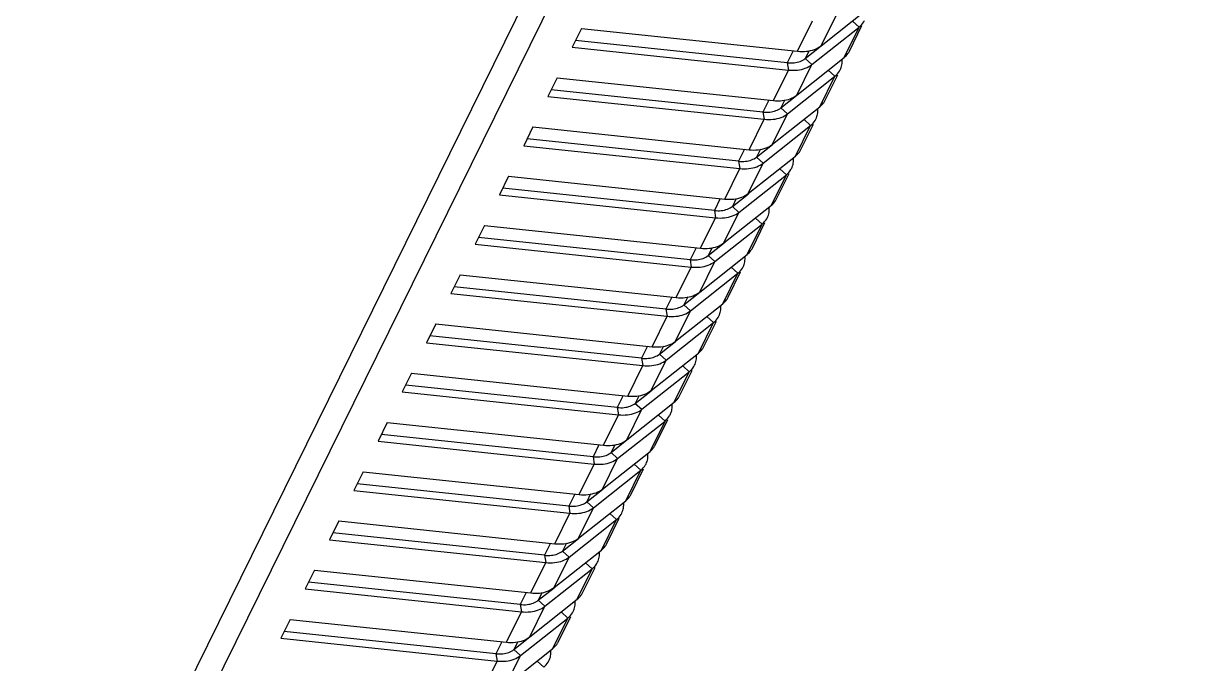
# Model space of a CAD drawing. Header units: millimetres. Extents: x 10368 to 13229, y -13270 to -11269.
# Drawn here: x 13052.1 to 13130.1, y -12527.6 to -12484.9 of the extents above; entities that cross this region are included whole.
import ezdxf

# ---------------------------------------------------------------- set-up
doc = ezdxf.new("R2010")
doc.units = ezdxf.units.MM

# ---------------------------------------------------------------- blocks, each defined once
blk = doc.blocks.new('u59')
at = {"color": 7, "linetype": 'Continuous'}
for p, q in [((-565.879, 132.36), (-489.389, 287.71)), ((-564.179, 132.181), (-487.91, 287.079)), ((-518.475, 265.282), (-519.476, 263.249)), ((-520.035, 264.92), (-523.192, 262.415)), ((-520.035, 264.92), (-521.036, 262.887)), ((-522.137, 263.267), (-522.576, 263.667)), ((-521.036, 262.887), (-524.193, 260.383)), ((-520.596, 262.488), (-521.036, 262.887)), ((-519.79, 261.966), (-519.396, 262.766)), ((-505.073, 261.728), (-519.476, 263.249)), ((-519.396, 262.766), (-519.476, 263.249)), ((-519.396, 262.766), (-505.295, 261.277)), ((-523.546, 261.983), (-524.379, 260.291)), ((-523.192, 262.415), (-524.193, 260.383)), ((-520.596, 262.488), (-521.659, 261.644)), ((-520.092, 261.998), (-521.093, 259.965)), ((-520.855, 261.961), (-520.596, 262.488)), ((-505.689, 260.476), (-520.092, 261.998)), ((-521.652, 261.636), (-524.809, 259.131)), ((-521.652, 261.636), (-522.653, 259.603)), ((-505.689, 260.476), (-505.073, 261.728)), ((-523.754, 259.983), (-524.193, 260.383)), ((-506.69, 258.444), (-521.093, 259.965)), ((-521.013, 259.482), (-521.093, 259.965)), ((-522.653, 259.603), (-525.81, 257.098)), ((-524.809, 259.131), (-525.81, 257.098)), ((-522.213, 259.203), (-523.276, 258.36)), ((-522.213, 259.203), (-522.653, 259.603)), ((-522.472, 258.677), (-522.213, 259.203)), ((-521.407, 258.682), (-521.013, 259.482)), ((-521.013, 259.482), (-506.912, 257.992)), ((-523.269, 258.352), (-526.427, 255.847)), ((-525.163, 258.699), (-525.996, 257.007)), ((-523.269, 258.352), (-524.27, 256.319)), ((-521.709, 258.714), (-522.71, 256.681)), ((-507.306, 257.192), (-521.709, 258.714)), ((-507.306, 257.192), (-506.69, 258.444)), ((-525.371, 256.699), (-525.81, 257.098)), ((-508.307, 255.159), (-522.71, 256.681)), ((-522.63, 256.198), (-522.71, 256.681)), ((-524.27, 256.319), (-527.427, 253.814)), ((-526.427, 255.847), (-527.427, 253.814)), ((-523.83, 255.919), (-524.893, 255.076)), ((-523.83, 255.919), (-524.27, 256.319)), ((-524.089, 255.393), (-523.83, 255.919)), ((-523.024, 255.398), (-522.63, 256.198)), ((-522.63, 256.198), (-508.529, 254.708)), ((-524.886, 255.067), (-528.044, 252.563)), ((-526.78, 255.414), (-527.613, 253.723)), ((-524.886, 255.067), (-525.887, 253.035)), ((-523.326, 255.43), (-524.327, 253.397)), ((-508.923, 253.908), (-523.326, 255.43)), ((-508.923, 253.908), (-508.307, 255.159)), ((-526.988, 253.415), (-527.427, 253.814)), ((-525.887, 253.035), (-529.044, 250.53)), ((-525.447, 252.635), (-526.51, 251.792)), ((-525.447, 252.635), (-525.887, 253.035)), ((-525.706, 252.109), (-525.447, 252.635)), ((-524.641, 252.114), (-524.247, 252.914)), ((-509.924, 251.875), (-524.327, 253.397)), ((-524.247, 252.914), (-524.327, 253.397)), ((-524.247, 252.914), (-510.146, 251.424)), ((-528.397, 252.13), (-529.23, 250.439)), ((-528.044, 252.563), (-529.044, 250.53)), ((-524.943, 252.146), (-525.944, 250.113)), ((-510.54, 250.624), (-524.943, 252.146)), ((-510.54, 250.624), (-509.924, 251.875)), ((-526.503, 251.783), (-529.661, 249.279)), ((-526.503, 251.783), (-527.504, 249.75)), ((-528.605, 250.131), (-529.044, 250.53)), ((-527.504, 249.75), (-530.661, 247.246)), ((-527.064, 249.351), (-527.504, 249.75)), ((-526.258, 248.83), (-525.864, 249.63)), ((-511.541, 248.591), (-525.944, 250.113)), ((-525.864, 249.63), (-525.944, 250.113)), ((-525.864, 249.63), (-511.764, 248.14)), ((-530.014, 248.846), (-530.847, 247.154)), ((-529.661, 249.279), (-530.661, 247.246)), ((-527.064, 249.351), (-528.127, 248.508)), ((-526.56, 248.862), (-527.561, 246.829)), ((-527.323, 248.825), (-527.064, 249.351)), ((-512.157, 247.34), (-526.56, 248.862)), ((-528.12, 248.499), (-531.278, 245.995)), ((-528.12, 248.499), (-529.121, 246.466)), ((-512.157, 247.34), (-511.541, 248.591)), ((-530.222, 246.847), (-530.661, 247.246)), ((-529.121, 246.466), (-532.279, 243.962)), ((-528.681, 246.067), (-529.121, 246.466)), ((-513.158, 245.307), (-527.561, 246.829)), ((-527.481, 246.346), (-527.561, 246.829)), ((-531.278, 245.995), (-532.279, 243.962)), ((-528.681, 246.067), (-529.744, 245.224)), ((-528.94, 245.541), (-528.681, 246.067)), ((-527.875, 245.546), (-527.481, 246.346)), ((-527.481, 246.346), (-513.381, 244.856)), ((-529.737, 245.215), (-532.895, 242.711)), ((-531.631, 245.562), (-532.464, 243.87)), ((-529.737, 245.215), (-530.738, 243.182)), ((-528.177, 245.578), (-529.178, 243.545)), ((-513.774, 244.056), (-528.177, 245.578)), ((-513.774, 244.056), (-513.158, 245.307)), ((-531.839, 243.563), (-532.279, 243.962)), ((-514.775, 242.023), (-529.178, 243.545)), ((-529.098, 243.062), (-529.178, 243.545)), ((-530.738, 243.182), (-533.896, 240.678)), ((-532.895, 242.711), (-533.896, 240.678)), ((-530.298, 242.783), (-531.361, 241.94)), ((-530.298, 242.783), (-530.738, 243.182)), ((-530.558, 242.257), (-530.298, 242.783)), ((-529.492, 242.262), (-529.098, 243.062)), ((-529.098, 243.062), (-514.998, 241.572)), ((-531.354, 241.931), (-534.512, 239.427)), ((-533.248, 242.278), (-534.081, 240.586)), ((-531.354, 241.931), (-532.355, 239.898)), ((-529.794, 242.293), (-530.795, 240.261)), ((-515.392, 240.772), (-529.794, 242.293)), ((-515.392, 240.772), (-514.775, 242.023)), ((-533.456, 240.278), (-533.896, 240.678)), ((-516.392, 238.739), (-530.795, 240.261)), ((-530.715, 239.778), (-530.795, 240.261)), ((-532.355, 239.898), (-535.513, 237.394)), ((-534.512, 239.427), (-535.513, 237.394)), ((-531.915, 239.499), (-532.978, 238.656)), ((-531.915, 239.499), (-532.355, 239.898)), ((-532.175, 238.973), (-531.915, 239.499)), ((-531.109, 238.977), (-530.715, 239.778)), ((-530.715, 239.778), (-516.615, 238.288)), ((-532.971, 238.647), (-536.129, 236.142)), ((-534.865, 238.994), (-535.698, 237.302)), ((-532.971, 238.647), (-533.972, 236.614)), ((-531.411, 239.009), (-532.412, 236.976)), ((-517.009, 237.488), (-531.411, 239.009)), ((-517.009, 237.488), (-516.392, 238.739)), ((-535.073, 236.994), (-535.513, 237.394)), ((-533.972, 236.614), (-537.13, 234.11)), ((-533.533, 236.215), (-533.972, 236.614)), ((-532.726, 235.693), (-532.332, 236.493)), ((-518.009, 235.455), (-532.412, 236.976)), ((-532.332, 236.493), (-532.412, 236.976)), ((-532.332, 236.493), (-518.232, 235.004)), ((-536.482, 235.71), (-537.315, 234.018)), ((-536.129, 236.142), (-537.13, 234.11)), ((-533.533, 236.215), (-534.595, 235.372)), ((-533.028, 235.725), (-534.029, 233.692)), ((-533.792, 235.688), (-533.533, 236.215)), ((-518.626, 234.203), (-533.028, 235.725)), ((-534.588, 235.363), (-537.746, 232.858)), ((-534.588, 235.363), (-535.589, 233.33)), ((-518.626, 234.203), (-518.009, 235.455)), ((-536.69, 233.71), (-537.13, 234.11)), ((-535.589, 233.33), (-538.747, 230.825)), ((-535.15, 232.93), (-535.589, 233.33)), ((-534.343, 232.409), (-533.95, 233.209)), ((-519.626, 232.171), (-534.029, 233.692)), ((-533.95, 233.209), (-534.029, 233.692)), ((-533.95, 233.209), (-519.849, 231.719)), ((-538.099, 232.426), (-538.932, 230.734)), ((-537.746, 232.858), (-538.747, 230.825)), ((-535.15, 232.93), (-536.212, 232.087)), ((-534.645, 232.441), (-535.646, 230.408)), ((-535.409, 232.404), (-535.15, 232.93)), ((-520.243, 230.919), (-534.645, 232.441)), ((-536.205, 232.079), (-539.363, 229.574)), ((-536.205, 232.079), (-537.206, 230.046)), ((-520.243, 230.919), (-519.626, 232.171)), ((-538.307, 230.426), (-538.747, 230.825)), ((-537.206, 230.046), (-540.364, 227.541)), ((-536.767, 229.646), (-537.206, 230.046)), ((-521.244, 228.886), (-535.646, 230.408)), ((-535.567, 229.925), (-535.646, 230.408)), ((-539.363, 229.574), (-540.364, 227.541)), ((-536.767, 229.646), (-537.829, 228.803)), ((-537.026, 229.12), (-536.767, 229.646)), ((-535.96, 229.125), (-535.567, 229.925)), ((-535.567, 229.925), (-521.466, 228.435)), ((-537.822, 228.794), (-540.98, 226.29)), ((-539.716, 229.142), (-540.549, 227.45)), ((-537.822, 228.794), (-538.823, 226.762)), ((-536.262, 229.157), (-537.263, 227.124)), ((-521.86, 227.635), (-536.262, 229.157)), ((-521.86, 227.635), (-521.244, 228.886)), ((-539.924, 227.142), (-540.364, 227.541)), ((-522.861, 225.602), (-537.263, 227.124)), ((-537.184, 226.641), (-537.263, 227.124)), ((-538.823, 226.762), (-541.981, 224.257)), ((-540.98, 226.29), (-541.981, 224.257)), ((-538.384, 226.362), (-539.446, 225.519)), ((-538.384, 226.362), (-538.823, 226.762)), ((-538.643, 225.836), (-538.384, 226.362)), ((-537.578, 225.841), (-537.184, 226.641)), ((-537.184, 226.641), (-523.083, 225.151)), ((-539.439, 225.51), (-542.597, 223.006)), ((-541.333, 225.857), (-542.166, 224.166)), ((-539.439, 225.51), (-540.44, 223.477)), ((-537.879, 225.873), (-538.88, 223.84)), ((-523.477, 224.351), (-537.879, 225.873)), ((-523.477, 224.351), (-522.861, 225.602)), ((-541.541, 223.858), (-541.981, 224.257)), ((-524.478, 222.318), (-538.88, 223.84)), ((-538.801, 223.357), (-538.88, 223.84)), ((-540.44, 223.477), (-543.598, 220.973)), ((-542.597, 223.006), (-543.598, 220.973)), ((-540.001, 223.078), (-541.063, 222.235)), ((-540.001, 223.078), (-540.44, 223.477)), ((-540.26, 222.552), (-540.001, 223.078)), ((-539.195, 222.557), (-538.801, 223.357)), ((-538.801, 223.357), (-524.7, 221.867)), ((-541.056, 222.226), (-544.214, 219.722)), ((-542.95, 222.573), (-543.783, 220.882)), ((-541.056, 222.226), (-542.057, 220.193)), ((-539.496, 222.589), (-540.497, 220.556)), ((-525.094, 221.067), (-539.496, 222.589)), ((-525.094, 221.067), (-524.478, 222.318)), ((-543.158, 220.574), (-543.598, 220.973))]:
    blk.add_line(p, q, dxfattribs=at)
for centre, radius, start, end in [((-521.813, 262.688), 1.243, 153.92535, 170.10246), ((-522.476, 261.458), 1.191, 144.32645, 153.86627), ((-523.43, 259.404), 1.243, 153.92535, 170.10246), ((-524.094, 258.174), 1.191, 144.32645, 153.86627), ((-525.047, 256.119), 1.243, 153.92535, 170.10246), ((-525.711, 254.89), 1.191, 144.32645, 153.86627), ((-526.664, 252.835), 1.243, 153.92535, 170.10246), ((-527.328, 251.606), 1.191, 144.32645, 153.86627), ((-528.281, 249.551), 1.243, 153.92535, 170.10246), ((-528.945, 248.322), 1.191, 144.32645, 153.86627), ((-529.898, 246.267), 1.243, 153.92535, 170.10246), ((-530.562, 245.038), 1.191, 144.32645, 153.86627), ((-531.515, 242.983), 1.243, 153.92535, 170.10246), ((-532.179, 241.753), 1.191, 144.32645, 153.86627), ((-533.132, 239.699), 1.243, 153.92535, 170.10246), ((-533.796, 238.469), 1.191, 144.32645, 153.86627), ((-534.749, 236.415), 1.243, 153.92535, 170.10246), ((-535.413, 235.185), 1.191, 144.32645, 153.86627), ((-536.366, 233.131), 1.243, 153.92535, 170.10246), ((-537.03, 231.901), 1.191, 144.32645, 153.86627), ((-537.983, 229.847), 1.243, 153.92535, 170.10246), ((-538.647, 228.617), 1.191, 144.32645, 153.86627), ((-539.601, 226.562), 1.243, 153.92535, 170.10246), ((-540.264, 225.333), 1.191, 144.32645, 153.86627), ((-541.218, 223.278), 1.243, 153.92535, 170.10246), ((-541.881, 222.049), 1.191, 144.32645, 153.86627)]:
    blk.add_arc(centre, radius, start, end, dxfattribs=at)
for points, start_tangent, end_tangent in [([(-522.576, 263.667), (-522.881, 263.324), (-522.93, 263.234)], (-0.783462, -0.62144), (-0.440658, -0.897675)), ([(-523.038, 262.901), (-523.051, 262.537)], (-0.172599, -0.984992), (0.089079, -0.996025)), ([(-519.476, 263.249), (-520.073, 263.251), (-520.604, 263.128), (-521.036, 262.887)], (-0.994465, 0.105072), (-0.783462, -0.62144)), ([(-519.396, 262.766), (-519.855, 262.768), (-520.264, 262.673), (-520.596, 262.488)], (-0.994465, 0.105072), (-0.783462, -0.62144)), ([(-523.192, 262.415), (-523.444, 262.153)], (-0.783462, -0.62144), (-0.582554, -0.812792)), ([(-520.689, 262), (-521.221, 261.877), (-521.652, 261.636)], (-0.994275, -0.106854), (-0.783462, -0.62144)), ([(-520.092, 261.998), (-520.689, 262)], (-0.994465, 0.105072), (-0.994275, -0.106854)), ([(-524.193, 260.383), (-524.498, 260.04), (-524.547, 259.95)], (-0.783462, -0.62144), (-0.440658, -0.897675)), ([(-521.093, 259.965), (-521.69, 259.967), (-522.221, 259.844), (-522.653, 259.603)], (-0.994465, 0.105072), (-0.783462, -0.62144)), ([(-524.809, 259.131), (-525.061, 258.869)], (-0.783462, -0.62144), (-0.582554, -0.812792)), ([(-524.655, 259.617), (-524.668, 259.253)], (-0.172599, -0.984992), (0.089079, -0.996025)), ([(-521.013, 259.482), (-521.472, 259.484), (-521.881, 259.389), (-522.213, 259.203)], (-0.994465, 0.105072), (-0.783462, -0.62144)), ([(-522.306, 258.716), (-522.838, 258.592), (-523.269, 258.352)], (-0.994275, -0.106854), (-0.783462, -0.62144)), ([(-521.709, 258.714), (-522.306, 258.716)], (-0.994465, 0.105072), (-0.994275, -0.106854)), ([(-525.81, 257.098), (-526.115, 256.756), (-526.164, 256.666)], (-0.783462, -0.62144), (-0.440658, -0.897675)), ([(-522.71, 256.681), (-523.307, 256.683), (-523.838, 256.56), (-524.27, 256.319)], (-0.994465, 0.105072), (-0.783462, -0.62144)), ([(-526.427, 255.847), (-526.678, 255.584)], (-0.783462, -0.62144), (-0.582554, -0.812792)), ([(-526.272, 256.333), (-526.285, 255.969)], (-0.172599, -0.984992), (0.089079, -0.996025)), ([(-522.63, 256.198), (-523.09, 256.2), (-523.498, 256.105), (-523.83, 255.919)], (-0.994465, 0.105072), (-0.783462, -0.62144)), ([(-523.923, 255.432), (-524.455, 255.308), (-524.886, 255.067)], (-0.994275, -0.106854), (-0.783462, -0.62144)), ([(-523.326, 255.43), (-523.923, 255.432)], (-0.994465, 0.105072), (-0.994275, -0.106854)), ([(-527.427, 253.814), (-527.732, 253.472), (-527.781, 253.382)], (-0.783462, -0.62144), (-0.440658, -0.897675)), ([(-524.327, 253.397), (-524.924, 253.399), (-525.455, 253.275), (-525.887, 253.035)], (-0.994465, 0.105072), (-0.783462, -0.62144)), ([(-527.889, 253.049), (-527.902, 252.685)], (-0.172599, -0.984992), (0.089079, -0.996025)), ([(-524.247, 252.914), (-524.707, 252.915), (-525.115, 252.82), (-525.447, 252.635)], (-0.994465, 0.105072), (-0.783462, -0.62144)), ([(-528.044, 252.563), (-528.295, 252.3)], (-0.783462, -0.62144), (-0.582554, -0.812792)), ([(-525.54, 252.148), (-526.072, 252.024), (-526.503, 251.783)], (-0.994275, -0.106854), (-0.783462, -0.62144)), ([(-524.943, 252.146), (-525.54, 252.148)], (-0.994465, 0.105072), (-0.994275, -0.106854)), ([(-529.044, 250.53), (-529.349, 250.187), (-529.398, 250.097)], (-0.783462, -0.62144), (-0.440658, -0.897675)), ([(-529.506, 249.765), (-529.519, 249.401)], (-0.172599, -0.984992), (0.089079, -0.996025)), ([(-525.944, 250.113), (-526.541, 250.115), (-527.073, 249.991), (-527.504, 249.75)], (-0.994465, 0.105072), (-0.783462, -0.62144)), ([(-525.864, 249.63), (-526.324, 249.631), (-526.732, 249.536), (-527.064, 249.351)], (-0.994465, 0.105072), (-0.783462, -0.62144)), ([(-529.661, 249.279), (-529.912, 249.016)], (-0.783462, -0.62144), (-0.582554, -0.812792)), ([(-527.157, 248.864), (-527.689, 248.74), (-528.12, 248.499)], (-0.994275, -0.106854), (-0.783462, -0.62144)), ([(-526.56, 248.862), (-527.157, 248.864)], (-0.994465, 0.105072), (-0.994275, -0.106854)), ([(-530.661, 247.246), (-530.966, 246.903), (-531.015, 246.813)], (-0.783462, -0.62144), (-0.440658, -0.897675)), ([(-531.123, 246.481), (-531.136, 246.117)], (-0.172599, -0.984992), (0.089079, -0.996025)), ([(-527.561, 246.829), (-528.158, 246.831), (-528.69, 246.707), (-529.121, 246.466)], (-0.994465, 0.105072), (-0.783462, -0.62144)), ([(-531.278, 245.995), (-531.529, 245.732)], (-0.783462, -0.62144), (-0.582554, -0.812792)), ([(-527.481, 246.346), (-527.941, 246.347), (-528.349, 246.252), (-528.681, 246.067)], (-0.994465, 0.105072), (-0.783462, -0.62144)), ([(-528.774, 245.579), (-529.306, 245.456), (-529.737, 245.215)], (-0.994275, -0.106854), (-0.783462, -0.62144)), ([(-528.177, 245.578), (-528.774, 245.579)], (-0.994465, 0.105072), (-0.994275, -0.106854)), ([(-532.279, 243.962), (-532.583, 243.619), (-532.632, 243.529)], (-0.783462, -0.62144), (-0.440658, -0.897675)), ([(-529.178, 243.545), (-529.775, 243.547), (-530.307, 243.423), (-530.738, 243.182)], (-0.994465, 0.105072), (-0.783462, -0.62144)), ([(-532.895, 242.711), (-533.146, 242.448)], (-0.783462, -0.62144), (-0.582554, -0.812792)), ([(-532.74, 243.197), (-532.753, 242.832)], (-0.172599, -0.984992), (0.089079, -0.996025)), ([(-529.098, 243.062), (-529.558, 243.063), (-529.966, 242.968), (-530.298, 242.783)], (-0.994465, 0.105072), (-0.783462, -0.62144)), ([(-530.391, 242.295), (-530.923, 242.172), (-531.354, 241.931)], (-0.994275, -0.106854), (-0.783462, -0.62144)), ([(-529.794, 242.293), (-530.391, 242.295)], (-0.994465, 0.105072), (-0.994275, -0.106854)), ([(-533.896, 240.678), (-534.2, 240.335), (-534.249, 240.245)], (-0.783462, -0.62144), (-0.440658, -0.897675)), ([(-530.795, 240.261), (-531.392, 240.262), (-531.924, 240.139), (-532.355, 239.898)], (-0.994465, 0.105072), (-0.783462, -0.62144)), ([(-534.512, 239.427), (-534.763, 239.164)], (-0.783462, -0.62144), (-0.582554, -0.812792)), ([(-534.357, 239.912), (-534.37, 239.548)], (-0.172599, -0.984992), (0.089079, -0.996025)), ([(-530.715, 239.778), (-531.175, 239.779), (-531.583, 239.684), (-531.915, 239.499)], (-0.994465, 0.105072), (-0.783462, -0.62144)), ([(-532.008, 239.011), (-532.54, 238.888), (-532.971, 238.647)], (-0.994275, -0.106854), (-0.783462, -0.62144)), ([(-531.411, 239.009), (-532.008, 239.011)], (-0.994465, 0.105072), (-0.994275, -0.106854)), ([(-535.513, 237.394), (-535.817, 237.051), (-535.866, 236.961)], (-0.783462, -0.62144), (-0.440658, -0.897675)), ([(-535.974, 236.628), (-535.987, 236.264)], (-0.172599, -0.984992), (0.089079, -0.996025)), ([(-532.412, 236.976), (-533.009, 236.978), (-533.541, 236.855), (-533.972, 236.614)], (-0.994465, 0.105072), (-0.783462, -0.62144)), ([(-532.332, 236.493), (-532.792, 236.495), (-533.2, 236.4), (-533.533, 236.215)], (-0.994465, 0.105072), (-0.783462, -0.62144)), ([(-536.129, 236.142), (-536.38, 235.88)], (-0.783462, -0.62144), (-0.582554, -0.812792)), ([(-533.625, 235.727), (-534.157, 235.604), (-534.588, 235.363)], (-0.994275, -0.106854), (-0.783462, -0.62144)), ([(-533.028, 235.725), (-533.625, 235.727)], (-0.994465, 0.105072), (-0.994275, -0.106854)), ([(-537.13, 234.11), (-537.434, 233.767), (-537.483, 233.677)], (-0.783462, -0.62144), (-0.440658, -0.897675)), ([(-537.591, 233.344), (-537.605, 232.98)], (-0.172599, -0.984992), (0.089079, -0.996025)), ([(-534.029, 233.692), (-534.626, 233.694), (-535.158, 233.571), (-535.589, 233.33)], (-0.994465, 0.105072), (-0.783462, -0.62144)), ([(-533.95, 233.209), (-534.409, 233.211), (-534.817, 233.116), (-535.15, 232.93)], (-0.994465, 0.105072), (-0.783462, -0.62144)), ([(-537.746, 232.858), (-537.997, 232.596)], (-0.783462, -0.62144), (-0.582554, -0.812792)), ([(-535.242, 232.443), (-535.774, 232.32), (-536.205, 232.079)], (-0.994275, -0.106854), (-0.783462, -0.62144)), ([(-534.645, 232.441), (-535.242, 232.443)], (-0.994465, 0.105072), (-0.994275, -0.106854)), ([(-538.747, 230.825), (-539.051, 230.483), (-539.1, 230.393)], (-0.783462, -0.62144), (-0.440658, -0.897675)), ([(-539.208, 230.06), (-539.222, 229.696)], (-0.172599, -0.984992), (0.089079, -0.996025)), ([(-535.646, 230.408), (-536.243, 230.41), (-536.775, 230.287), (-537.206, 230.046)], (-0.994465, 0.105072), (-0.783462, -0.62144)), ([(-539.363, 229.574), (-539.614, 229.311)], (-0.783462, -0.62144), (-0.582554, -0.812792)), ([(-535.567, 229.925), (-536.026, 229.927), (-536.434, 229.832), (-536.767, 229.646)], (-0.994465, 0.105072), (-0.783462, -0.62144)), ([(-536.859, 229.159), (-537.391, 229.035), (-537.822, 228.794)], (-0.994275, -0.106854), (-0.783462, -0.62144)), ([(-536.262, 229.157), (-536.859, 229.159)], (-0.994465, 0.105072), (-0.994275, -0.106854)), ([(-540.364, 227.541), (-540.668, 227.199), (-540.717, 227.109)], (-0.783462, -0.62144), (-0.440658, -0.897675)), ([(-537.263, 227.124), (-537.86, 227.126), (-538.392, 227.003), (-538.823, 226.762)], (-0.994465, 0.105072), (-0.783462, -0.62144)), ([(-540.98, 226.29), (-541.231, 226.027)], (-0.783462, -0.62144), (-0.582554, -0.812792)), ([(-540.825, 226.776), (-540.839, 226.412)], (-0.172599, -0.984992), (0.089079, -0.996025)), ([(-537.184, 226.641), (-537.643, 226.643), (-538.051, 226.548), (-538.384, 226.362)], (-0.994465, 0.105072), (-0.783462, -0.62144)), ([(-538.476, 225.875), (-539.008, 225.751), (-539.439, 225.51)], (-0.994275, -0.106854), (-0.783462, -0.62144)), ([(-537.879, 225.873), (-538.476, 225.875)], (-0.994465, 0.105072), (-0.994275, -0.106854)), ([(-541.981, 224.257), (-542.285, 223.914), (-542.334, 223.825)], (-0.783462, -0.62144), (-0.440658, -0.897675)), ([(-538.88, 223.84), (-539.477, 223.842), (-540.009, 223.718), (-540.44, 223.477)], (-0.994465, 0.105072), (-0.783462, -0.62144)), ([(-542.597, 223.006), (-542.848, 222.743)], (-0.783462, -0.62144), (-0.582554, -0.812792)), ([(-542.442, 223.492), (-542.456, 223.128)], (-0.172599, -0.984992), (0.089079, -0.996025)), ([(-538.801, 223.357), (-539.26, 223.358), (-539.669, 223.263), (-540.001, 223.078)], (-0.994465, 0.105072), (-0.783462, -0.62144)), ([(-540.093, 222.591), (-540.625, 222.467), (-541.056, 222.226)], (-0.994275, -0.106854), (-0.783462, -0.62144)), ([(-539.496, 222.589), (-540.093, 222.591)], (-0.994465, 0.105072), (-0.994275, -0.106854)), ([(-543.598, 220.973), (-543.902, 220.63), (-543.951, 220.54)], (-0.783462, -0.62144), (-0.440658, -0.897675))]:
    blk.add_spline(points, degree=3, dxfattribs=dict(at, start_tangent=start_tangent, end_tangent=end_tangent))

msp = doc.modelspace()

# ---------------------------------------------------------------- block references
at = {"rotation": 180}
msp.add_blockref('u59', (12564.199, -12264.161), dxfattribs=at)

doc.saveas('drawing.dxf')
